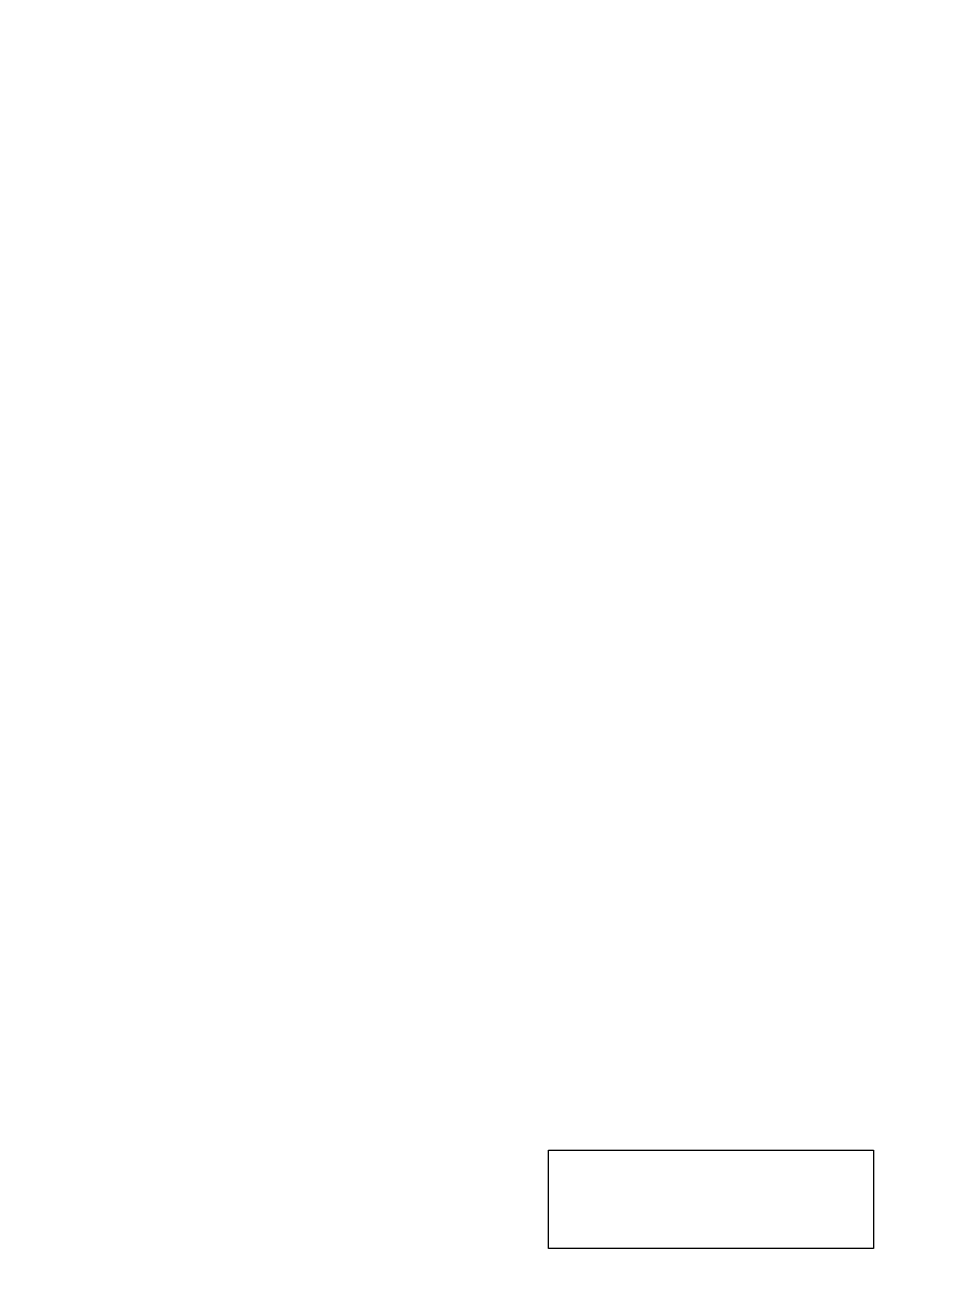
# Model space of a CAD drawing. Header units: millimetres. Extents: x 0 to 210, y 0 to 297.
# Drawn here: x 96.7 to 210, y 0 to 152.4 of the extents above; entities that cross this region are included whole.
import ezdxf

# ---------------------------------------------------------------- set-up
doc = ezdxf.new("R2010")
doc.units = ezdxf.units.MM
doc.layers.add('Системный слой', color=7, linetype='Continuous')
picture_1 = doc.add_image_def('image1.jpg', size_in_pixel=(394, 119))

msp = doc.modelspace()

# ---------------------------------------------------------------- pictures from other files: only their frames are drawn
at = {"layer": 'Системный слой'}
image = msp.add_image(picture_1, insert=(160.685, 3), size_in_units=(39.731, 12), dxfattribs=at)
image.dxf.flags = 15

doc.saveas('drawing.dxf')
